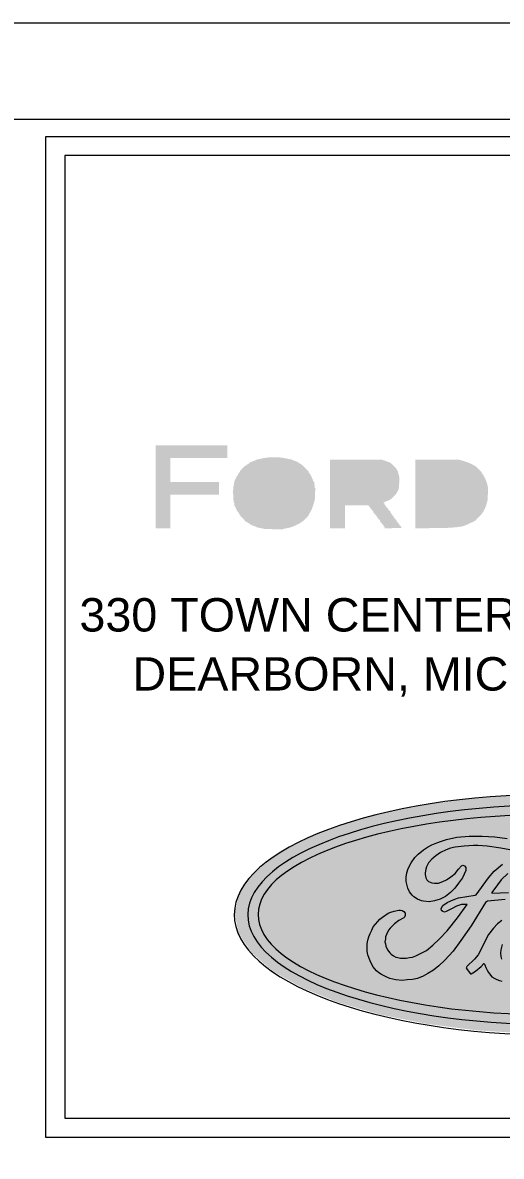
# Model space of a CAD drawing. Header units: metres. Extents: x 29 to 268, y -7 to 151.
# Drawn here: x 109.2 to 113.22, y 43.75 to 53.26 of the extents above; entities that cross this region are included whole.
import ezdxf

# ---------------------------------------------------------------- set-up
doc = ezdxf.new("R2010")
doc.units = ezdxf.units.M
doc.layers.add('pie de plano', color=7, linetype='Continuous')
doc.styles.add('PDF Helvetica', font='')
doc.styles.get('PDF Helvetica').set_extended_font_data('Helvetica')

msp = doc.modelspace()

# ---------------------------------------------------------------- hatches: boundary and pattern name
at = {"lineweight": 0, "transparency": 33554559}
for points in [[(110.4424, 49.6077), (110.9187, 49.6077), (110.9187, 49.7131), (110.3183, 49.7131), (110.3183, 49.0164), (110.4424, 49.0164), (110.4424, 49.3005), (110.85, 49.3005), (110.85, 49.406), (110.4424, 49.406)], [(111.3866, 49.6077), (111.3494, 49.6122), (111.2718, 49.6122), (111.2354, 49.6077), (111.1666, 49.5939), (111.1483, 49.5847), (111.1342, 49.5802), (111.1254, 49.5756), (111.1112, 49.571), (111.1024, 49.5618), (111.093, 49.5572), (111.0883, 49.5527), (111.0795, 49.5481), (111.0748, 49.5435), (111.0653, 49.5389), (111.0289, 49.5023), (111.0194, 49.4839), (111.0154, 49.4793), (111.0059, 49.461), (111.0012, 49.4564), (110.9783, 49.4105), (110.9735, 49.3831), (110.9695, 49.3602), (110.9648, 49.3097), (110.9695, 49.3051), (110.9695, 49.2547), (110.9735, 49.2547), (110.9735, 49.2318), (110.9783, 49.2318), (110.9783, 49.2043), (110.983, 49.2043), (110.983, 49.1951), (110.9877, 49.1951), (110.9877, 49.186), (110.9924, 49.186), (110.9924, 49.1768), (110.9965, 49.1768), (110.9965, 49.1677), (111.0012, 49.1677), (111.0012, 49.1585), (111.0059, 49.1585), (111.0107, 49.1539), (111.0107, 49.1447), (111.0154, 49.1447), (111.0194, 49.1401), (111.0194, 49.131), (111.0242, 49.131), (111.0289, 49.1264), (111.0289, 49.1173), (111.0336, 49.1173), (111.0653, 49.0852), (111.0653, 49.076), (111.0748, 49.076), (111.0795, 49.0714), (111.0883, 49.0668), (111.093, 49.0623), (111.1024, 49.0577), (111.1112, 49.0485), (111.1254, 49.0439), (111.1342, 49.0393), (111.1483, 49.0347), (111.1666, 49.0255), (111.2354, 49.0118), (111.3866, 49.0073), (111.3866, 49.0118), (111.4324, 49.021), (111.4507, 49.0255), (111.4642, 49.0301), (111.4736, 49.0347), (111.4871, 49.0393), (111.5236, 49.0577), (111.5283, 49.0623), (111.5377, 49.0668), (111.5424, 49.0714), (111.5512, 49.076), (111.5971, 49.1218), (111.6066, 49.1401), (111.6106, 49.1447), (111.6248, 49.1723), (111.6295, 49.186), (111.6336, 49.1951), (111.643, 49.2227), (111.6525, 49.2593), (111.6565, 49.3556), (111.6525, 49.3556), (111.6525, 49.3831), (111.6477, 49.3831), (111.6477, 49.406), (111.643, 49.406), (111.643, 49.4151), (111.6383, 49.4151), (111.6383, 49.4243), (111.6336, 49.4243), (111.6336, 49.4335), (111.6295, 49.4335), (111.6295, 49.4427), (111.6248, 49.4427), (111.6248, 49.4519), (111.6201, 49.4519), (111.6201, 49.461), (111.6153, 49.461), (111.6153, 49.4701), (111.6106, 49.4747), (111.6066, 49.4747), (111.6066, 49.4839), (111.6018, 49.4839), (111.6018, 49.4931), (111.5465, 49.5481), (111.5377, 49.5527), (111.533, 49.5572), (111.5236, 49.5618), (111.5195, 49.5664), (111.4918, 49.5802), (111.4783, 49.5847), (111.4689, 49.5893), (111.4554, 49.5939)], [(112.2389, 49.5847), (112.2112, 49.5939), (111.7807, 49.5939), (111.7807, 49.0164), (111.9042, 49.0164), (111.9042, 49.2089), (112.1012, 49.2089), (112.1154, 49.1951), (112.1154, 49.186), (112.1194, 49.186), (112.1289, 49.1768), (112.1289, 49.1677), (112.1336, 49.1677), (112.1424, 49.1585), (112.1424, 49.1493), (112.1471, 49.1493), (112.1518, 49.1447), (112.1518, 49.1355), (112.1566, 49.1355), (112.1701, 49.1218), (112.1701, 49.1127), (112.1748, 49.1127), (112.1795, 49.1081), (112.1795, 49.0989), (112.1836, 49.0989), (112.1977, 49.0852), (112.1977, 49.076), (112.2025, 49.076), (112.2025, 49.0668), (112.2065, 49.0668), (112.2207, 49.0531), (112.2207, 49.0439), (112.2254, 49.0439), (112.2295, 49.0393), (112.2295, 49.0301), (112.2342, 49.0301), (112.2389, 49.0255), (112.2389, 49.0164), (112.3806, 49.021), (112.3766, 49.021), (112.3766, 49.0301), (112.3671, 49.0393), (112.3624, 49.0393), (112.3624, 49.0485), (112.3536, 49.0577), (112.3489, 49.0577), (112.3489, 49.0668), (112.3442, 49.0714), (112.3395, 49.0714), (112.3395, 49.0806), (112.326, 49.0943), (112.3212, 49.0943), (112.3212, 49.1035), (112.3165, 49.1081), (112.3125, 49.1081), (112.3125, 49.1173), (112.3077, 49.1218), (112.303, 49.1218), (112.303, 49.131), (112.2983, 49.1355), (112.2936, 49.1355), (112.2936, 49.1447), (112.2895, 49.1493), (112.2848, 49.1493), (112.2848, 49.1585), (112.2706, 49.1723), (112.2666, 49.1723), (112.2666, 49.1814), (112.2524, 49.1951), (112.2483, 49.1951), (112.2483, 49.2043), (112.2436, 49.2043), (112.2436, 49.2135), (112.2389, 49.2135), (112.2389, 49.2227), (112.2342, 49.2273), (112.2254, 49.2318), (112.2389, 49.2364), (112.2436, 49.241), (112.2571, 49.2455), (112.2666, 49.2501), (112.2801, 49.2547), (112.2895, 49.2639), (112.2983, 49.2685), (112.3307, 49.3005), (112.3354, 49.3097), (112.3395, 49.3143), (112.3536, 49.3418), (112.3577, 49.3647), (112.3624, 49.4473), (112.3577, 49.4473), (112.3577, 49.4656), (112.3536, 49.4656), (112.3536, 49.4839), (112.3489, 49.4839), (112.3489, 49.4977), (112.3442, 49.4977), (112.3442, 49.5068), (112.3395, 49.5068), (112.3395, 49.516), (112.2936, 49.5618), (112.2753, 49.571), (112.2483, 49.5802)], [(112.8895, 49.5847), (112.853, 49.5939), (112.4953, 49.5939), (112.4953, 49.0164), (112.766, 49.021), (112.8348, 49.0255), (112.8665, 49.0301), (112.8942, 49.0347), (112.9077, 49.0393), (112.9171, 49.0439), (112.9306, 49.0485), (112.9954, 49.0806), (113.0501, 49.1355), (113.0548, 49.1447), (113.0636, 49.1539), (113.0777, 49.1814), (113.0825, 49.1951), (113.0865, 49.2043), (113.0912, 49.2181), (113.1007, 49.2547), (113.1049, 49.354), (113.1049, 49.3647), (113.1007, 49.3647), (113.1007, 49.3831), (113.096, 49.3831), (113.096, 49.4014), (113.0912, 49.4014), (113.0912, 49.4151), (113.0865, 49.4151), (113.0865, 49.4243), (113.0825, 49.4243), (113.0825, 49.4335), (113.0777, 49.4335), (113.0777, 49.4427), (113.073, 49.4427), (113.073, 49.4519), (113.0683, 49.4519), (113.0683, 49.461), (113.0636, 49.4656), (113.0595, 49.4656), (113.0595, 49.4747), (113.0548, 49.4793), (113.0501, 49.4793), (113.0501, 49.4885), (113.0042, 49.5343), (112.9954, 49.5389), (112.9907, 49.5435), (112.9448, 49.5664)], [(114.3195, 46.7568), (113.953, 46.7797), (113.3706, 46.7797), (113.2977, 46.7751), (113.0042, 46.7568), (112.9725, 46.7522), (112.8989, 46.7431), (112.8665, 46.7385), (112.7936, 46.7293), (112.7612, 46.7247), (112.6884, 46.7155), (112.656, 46.711), (112.5824, 46.7018), (112.193, 46.6239), (112.1653, 46.6147), (112.1471, 46.6102), (112.1336, 46.6056), (112.1154, 46.601), (112.1012, 46.5964), (112.083, 46.5918), (112.0695, 46.5872), (112.0506, 46.5826), (112.0371, 46.5781), (112.0189, 46.5735), (111.9912, 46.5643), (111.973, 46.5597), (111.9595, 46.5551), (111.9406, 46.5505), (111.9271, 46.5459), (111.9089, 46.5414), (111.8954, 46.5368), (111.8765, 46.5322), (111.863, 46.5276), (111.8448, 46.5231), (111.8266, 46.5139), (111.8124, 46.5093), (111.8036, 46.5047), (111.7894, 46.5001), (111.7807, 46.4955), (111.7665, 46.4909), (111.7577, 46.4864), (111.7436, 46.4818), (111.7253, 46.4726), (111.7118, 46.4681), (111.7024, 46.4635), (111.6889, 46.4589), (111.6794, 46.4543), (111.6659, 46.4497), (111.6565, 46.4451), (111.643, 46.4405), (111.6248, 46.4314), (111.6106, 46.4268), (111.6018, 46.4222), (111.5883, 46.4176), (111.5789, 46.4131), (111.5654, 46.4085), (111.5559, 46.4039), (111.5424, 46.3993), (111.5377, 46.3947), (111.5101, 46.3809), (111.5053, 46.3763), (111.4783, 46.3626), (111.4736, 46.3581), (111.4459, 46.3443), (111.4412, 46.3397), (111.4048, 46.3214), (111.4001, 46.3168), (111.3724, 46.3031), (111.3683, 46.2985), (111.3407, 46.2847), (111.3359, 46.2801), (111.2995, 46.2618), (111.2718, 46.2343), (111.2624, 46.2297), (111.2354, 46.2022), (111.2259, 46.1976), (111.203, 46.1747), (111.1936, 46.1701), (111.1666, 46.1426), (111.1571, 46.1381), (111.1342, 46.1151), (111.1254, 46.1105), (111.1207, 46.1013), (111.1159, 46.0968), (111.1112, 46.0876), (111.1065, 46.0831), (111.1024, 46.0739), (111.0977, 46.0693), (111.093, 46.0602), (111.0883, 46.0556), (111.0835, 46.0464), (111.0795, 46.0418), (111.0748, 46.0326), (111.0653, 46.0235), (111.0606, 46.0143), (111.0566, 46.0097), (111.0518, 46.0005), (111.0471, 45.9959), (111.0424, 45.9868), (111.0383, 45.9822), (111.0336, 45.9731), (111.0289, 45.9685), (111.0242, 45.9593), (111.0154, 45.9501), (111.0059, 45.9043), (111.0012, 45.886), (110.9924, 45.8401), (110.9877, 45.8217), (110.983, 45.7989), (110.9783, 45.7806), (110.983, 45.776), (110.983, 45.7576), (110.9877, 45.7576), (110.9877, 45.7347), (110.9924, 45.7347), (110.9924, 45.7164), (110.9965, 45.7164), (110.9965, 45.6935), (111.0012, 45.6935), (111.0012, 45.6751), (111.0059, 45.6751), (111.0059, 45.6522), (111.0107, 45.6522), (111.0107, 45.6339), (111.0154, 45.6339), (111.0154, 45.611), (111.0194, 45.611), (111.0289, 45.6018), (111.0289, 45.5926), (111.0336, 45.5926), (111.0383, 45.588), (111.0383, 45.5789), (111.0424, 45.5789), (111.0471, 45.5743), (111.0471, 45.5651), (111.0518, 45.5651), (111.0566, 45.5605), (111.0566, 45.5513), (111.0606, 45.5513), (111.0653, 45.5467), (111.0653, 45.5376), (111.07, 45.5376), (111.0795, 45.5285), (111.0795, 45.5193), (111.0835, 45.5193), (111.0883, 45.5147), (111.0883, 45.5056), (111.093, 45.5056), (111.0977, 45.501), (111.0977, 45.4918), (111.1024, 45.4918), (111.1065, 45.4872), (111.1065, 45.478), (111.1112, 45.478), (111.1159, 45.4735), (111.1159, 45.4643), (111.1207, 45.4643), (111.1254, 45.4597), (111.1254, 45.4505), (111.1342, 45.4505), (111.1571, 45.4276), (111.1666, 45.423), (111.1936, 45.3955), (111.203, 45.3909), (111.2259, 45.368), (111.2354, 45.3635), (111.2624, 45.336), (111.2718, 45.3314), (111.2995, 45.3039), (111.3359, 45.2855), (111.3407, 45.2809), (111.3683, 45.2672), (111.3724, 45.2626), (111.4001, 45.2489), (111.4048, 45.2443), (111.4412, 45.226), (111.4459, 45.2214), (111.4736, 45.2076), (111.4783, 45.203), (111.5053, 45.1893), (111.5101, 45.1847), (111.5377, 45.1709), (111.5424, 45.1664), (111.5559, 45.1618), (111.5654, 45.1572), (111.5789, 45.1526), (111.5883, 45.148), (111.6018, 45.1435), (111.6106, 45.1389), (111.6248, 45.1343), (111.643, 45.1251), (111.6565, 45.1205), (111.6659, 45.1159), (111.6794, 45.1114), (111.6889, 45.1068), (111.7024, 45.1022), (111.7118, 45.0976), (111.7253, 45.093), (111.7436, 45.0839), (111.7577, 45.0793), (111.7665, 45.0747), (111.7807, 45.0701), (111.7894, 45.0655), (111.8036, 45.061), (111.8124, 45.0564), (111.8266, 45.0518), (111.8448, 45.0426), (111.863, 45.038), (111.8765, 45.0335), (111.8954, 45.0289), (111.9089, 45.0243), (111.9271, 45.0197), (111.9406, 45.0151), (111.9595, 45.0105), (111.973, 45.0059), (111.9912, 45.0013), (112.0189, 44.9922), (112.0371, 44.9876), (112.0506, 44.983), (112.0695, 44.9785), (112.083, 44.9739), (112.1012, 44.9693), (112.1154, 44.9647), (112.1336, 44.9602), (112.1471, 44.9556), (112.1653, 44.951), (112.193, 44.9418), (112.5824, 44.8639), (112.656, 44.8547), (112.6884, 44.8501), (112.7612, 44.8409), (112.7936, 44.8364), (112.8665, 44.8272), (112.8989, 44.8226), (112.9725, 44.8135), (113.0042, 44.8089), (113.3706, 44.786), (113.4395, 44.7814), (113.8795, 44.7768), (113.8795, 44.7814), (114.3195, 44.8089), (114.393, 44.818), (114.4254, 44.8226), (114.4619, 44.8272), (114.4936, 44.8318), (114.5671, 44.8409), (114.5995, 44.8455), (114.636, 44.8501), (114.6684, 44.8547), (114.7048, 44.8593), (114.7365, 44.8639), (115.1266, 44.9418), (115.1448, 44.9464), (115.1583, 44.951), (115.1765, 44.9556), (115.1907, 44.9602), (115.2089, 44.9647), (115.2224, 44.9693), (115.2406, 44.9739), (115.2548, 44.9785), (115.273, 44.983), (115.3007, 44.9922), (115.3189, 44.9967), (115.3324, 45.0013), (115.3506, 45.0059), (115.3648, 45.0105), (115.383, 45.0151), (115.3965, 45.0197), (115.4154, 45.0243), (115.4289, 45.0289), (115.4471, 45.0335), (115.4883, 45.0472), (115.4978, 45.0518), (115.5113, 45.0564), (115.5207, 45.061), (115.5342, 45.0655), (115.5437, 45.0701), (115.5571, 45.0747), (115.5754, 45.0839), (115.5895, 45.0885), (115.5983, 45.093), (115.6125, 45.0976), (115.6213, 45.1022), (115.6354, 45.1068), (115.6442, 45.1114), (115.6577, 45.1159), (115.6766, 45.1251), (115.6901, 45.1297), (115.6995, 45.1343), (115.713, 45.1389), (115.7225, 45.1435), (115.736, 45.148), (115.7454, 45.1526), (115.7589, 45.1572), (115.8136, 45.1847), (115.8183, 45.1893), (115.846, 45.203), (115.8507, 45.2076), (115.8784, 45.2214), (115.8824, 45.226), (115.9195, 45.2443), (115.9236, 45.2489), (115.9513, 45.2626), (115.956, 45.2672), (115.9837, 45.2809), (115.9884, 45.2855), (116.0154, 45.2993), (116.0201, 45.3039), (116.0295, 45.3085), (116.0478, 45.3268), (116.0565, 45.3314), (116.0795, 45.3543), (116.0889, 45.3589), (116.1072, 45.3772), (116.1166, 45.3818), (116.1395, 45.4047), (116.1483, 45.4093), (116.1665, 45.4276), (116.176, 45.4322), (116.2037, 45.4597), (116.2077, 45.4689), (116.2124, 45.4735), (116.2172, 45.4826), (116.2219, 45.4872), (116.2266, 45.4964), (116.2307, 45.501), (116.2354, 45.5102), (116.2401, 45.5147), (116.2448, 45.5239), (116.2495, 45.5285), (116.2536, 45.5376), (116.2583, 45.5422), (116.263, 45.5513), (116.2678, 45.5559), (116.2725, 45.5651), (116.2765, 45.5697), (116.2813, 45.5789), (116.286, 45.5835), (116.2907, 45.5926), (116.2954, 45.5972), (116.3042, 45.6155), (116.3089, 45.6339), (116.3137, 45.6568), (116.3184, 45.6751), (116.3224, 45.698), (116.3272, 45.7164), (116.3319, 45.7393), (116.3366, 45.7576), (116.3407, 45.7989), (116.3366, 45.7989), (116.3366, 45.8217), (116.3319, 45.8217), (116.3319, 45.8401), (116.3272, 45.8401), (116.3272, 45.863), (116.3224, 45.863), (116.3224, 45.886), (116.3184, 45.886), (116.3184, 45.9043), (116.3137, 45.9043), (116.3137, 45.9272), (116.3089, 45.9272), (116.3089, 45.9455), (116.3042, 45.9455), (116.3042, 45.9547), (116.2995, 45.9547), (116.2995, 45.9639), (116.2954, 45.9685), (116.2907, 45.9685), (116.2907, 45.9776), (116.286, 45.9822), (116.2813, 45.9822), (116.2813, 45.9914), (116.2765, 45.9959), (116.2725, 45.9959), (116.2725, 46.0051), (116.2678, 46.0097), (116.263, 46.0097), (116.263, 46.0189), (116.2583, 46.0235), (116.2536, 46.0235), (116.2536, 46.0326), (116.2495, 46.0372), (116.2448, 46.0372), (116.2448, 46.0464), (116.2401, 46.051), (116.2354, 46.051), (116.2354, 46.0602), (116.2307, 46.0647), (116.2266, 46.0647), (116.2266, 46.0739), (116.2219, 46.0785), (116.2172, 46.0785), (116.2172, 46.0876), (116.2124, 46.0922), (116.2077, 46.0922), (116.2077, 46.1013), (116.176, 46.1335), (116.1665, 46.1381), (116.1483, 46.1564), (116.1395, 46.161), (116.1166, 46.1839), (116.1072, 46.1885), (116.0889, 46.2068), (116.0795, 46.2114), (116.0565, 46.2343), (116.0478, 46.2389), (116.0295, 46.2572), (116.0201, 46.2618), (116.0154, 46.2664), (115.9884, 46.2801), (115.9837, 46.2847), (115.956, 46.2985), (115.9513, 46.3031), (115.9236, 46.3168), (115.9195, 46.3214), (115.8824, 46.3397), (115.8784, 46.3443), (115.8507, 46.3581), (115.846, 46.3626), (115.8183, 46.3763), (115.8136, 46.3809), (115.7589, 46.4085), (115.7454, 46.4131), (115.736, 46.4176), (115.7225, 46.4222), (115.713, 46.4268), (115.6995, 46.4314), (115.6901, 46.436), (115.6766, 46.4405), (115.6577, 46.4497), (115.6442, 46.4543), (115.6354, 46.4589), (115.6213, 46.4635), (115.6125, 46.4681), (115.5983, 46.4726), (115.5895, 46.4772), (115.5754, 46.4818), (115.5571, 46.4909), (115.5437, 46.4955), (115.5342, 46.5001), (115.5207, 46.5047), (115.5113, 46.5093), (115.4978, 46.5139), (115.4883, 46.5185), (115.4471, 46.5322), (115.4289, 46.5368), (115.4154, 46.5414), (115.3965, 46.5459), (115.383, 46.5505), (115.3648, 46.5551), (115.3506, 46.5597), (115.3324, 46.5643), (115.3189, 46.5689), (115.3007, 46.5735), (115.273, 46.5826), (115.2548, 46.5872), (115.2406, 46.5918), (115.2224, 46.5964), (115.2089, 46.601), (115.1907, 46.6056), (115.1765, 46.6102), (115.1583, 46.6147), (115.1448, 46.6193), (115.1266, 46.6239), (114.7365, 46.7018), (114.7048, 46.7064), (114.6684, 46.711), (114.636, 46.7155), (114.5995, 46.7201), (114.5671, 46.7247), (114.4936, 46.7339), (114.4619, 46.7385), (114.4254, 46.7431), (114.393, 46.7476)]]:
    msp.add_hatch(color=256, dxfattribs=at).paths.add_polyline_path(points)

# ---------------------------------------------------------------- linework, layer by layer
at = {"lineweight": 0}
for points in [[(118.289, 43.9105), (109.3971, 43.9105), (109.3971, 52.3027), (118.289, 52.3027)], [(109.5577, 44.0709), (118.1283, 44.0709), (118.1283, 52.1423), (109.5577, 52.1423)]]:
    msp.add_lwpolyline(points, close=True, dxfattribs=at)
for points in [[(113.3619, 46.3076), (113.2107, 46.3352), (113.096, 46.3535), (113.0184, 46.3581), (112.9812, 46.3581), (112.9036, 46.3535), (112.8301, 46.3443), (112.7889, 46.3352), (112.7525, 46.3214), (112.7066, 46.2985), (112.6654, 46.2709), (112.633, 46.2435), (112.6053, 46.2114), (112.5871, 46.1793), (112.5824, 46.161), (112.5783, 46.1289), (112.5783, 46.1151), (112.5824, 46.0876), (112.5918, 46.0693), (112.6053, 46.0556), (112.633, 46.0464), (112.656, 46.0418), (112.6884, 46.0418), (112.7248, 46.0556), (112.7565, 46.0693), (112.7936, 46.0968), (112.8301, 46.1243), (112.8577, 46.161), (112.8807, 46.1885), (112.8942, 46.1931), (112.9077, 46.1885), (112.9171, 46.1747), (112.9171, 46.161), (112.9171, 46.1472), (112.8895, 46.0876), (112.8577, 46.0418), (112.8253, 46.0005), (112.7889, 45.9639), (112.7477, 45.9318), (112.7018, 45.9089), (112.656, 45.8951), (112.6101, 45.886), (112.5642, 45.8905), (112.546, 45.8951), (112.5136, 45.9089), (112.4818, 45.9272), (112.4683, 45.9409), (112.4454, 45.9685), (112.4312, 46.0005), (112.4225, 46.0326), (112.4177, 46.0556), (112.4177, 46.0922), (112.4225, 46.1289), (112.436, 46.1655), (112.4589, 46.2114), (112.4906, 46.2572), (112.5183, 46.2847), (112.5642, 46.3214), (112.5966, 46.3443), (112.633, 46.3626), (112.6742, 46.3809), (112.7153, 46.3947), (112.7565, 46.4085), (112.8436, 46.4268), (112.9448, 46.436), (113.0548, 46.436), (113.1601, 46.4314), (113.2654, 46.4176)], [(113.2471, 45.9043), (113.1007, 45.8905), (113.0912, 45.886), (113.0825, 45.8814), (112.963, 45.6843), (112.876, 45.5605), (112.8118, 45.4735), (112.743, 45.3955), (112.6924, 45.3497), (112.6465, 45.313), (112.6006, 45.2855), (112.5595, 45.2626), (112.5136, 45.2443), (112.4724, 45.2352), (112.4265, 45.2306), (112.3853, 45.226), (112.3307, 45.2306), (112.2801, 45.2443), (112.2571, 45.2535), (112.2112, 45.2763), (112.1883, 45.2901), (112.1701, 45.3085), (112.1383, 45.3451), (112.1154, 45.3909), (112.1059, 45.4185), (112.0965, 45.4414), (112.0925, 45.4735), (112.0925, 45.5056), (112.0925, 45.533), (112.0965, 45.5651), (112.1059, 45.5926), (112.1154, 45.6201), (112.1289, 45.6476), (112.1424, 45.6751), (112.1795, 45.7209), (112.1977, 45.7393), (112.2207, 45.7576), (112.2666, 45.7897), (112.2895, 45.7989), (112.3165, 45.808), (112.3577, 45.8172), (112.3718, 45.8172), (112.3853, 45.8126), (112.3995, 45.8035), (112.4083, 45.7897), (112.4083, 45.7714), (112.4036, 45.7576), (112.3995, 45.753), (112.3577, 45.7301), (112.3212, 45.7026), (112.2848, 45.6659), (112.2706, 45.6476), (112.2524, 45.611), (112.2436, 45.5926), (112.2436, 45.5743), (112.2389, 45.5513), (112.2436, 45.533), (112.2483, 45.5147), (112.2618, 45.4826), (112.2801, 45.4597), (112.2936, 45.4459), (112.3125, 45.4322), (112.3307, 45.423), (112.3489, 45.4185), (112.3718, 45.4139), (112.3948, 45.4139), (112.4177, 45.4139), (112.4454, 45.4185), (112.4724, 45.423), (112.5001, 45.4322), (112.5277, 45.4459), (112.5871, 45.478), (112.6425, 45.5239), (112.6971, 45.5743), (112.7612, 45.643), (112.8483, 45.753), (112.9306, 45.863), (112.9218, 45.863), (112.8807, 45.863), (112.8395, 45.8493), (112.8024, 45.8309), (112.7525, 45.8035), (112.7383, 45.7989), (112.7248, 45.8035), (112.7153, 45.8126), (112.7106, 45.8263), (112.7153, 45.8355), (112.7248, 45.8539), (112.7612, 45.8814), (112.7936, 45.8951), (112.8253, 45.9089), (112.8577, 45.9181), (112.9954, 45.9409), (113.0042, 45.9455), (113.1095, 46.0876), (113.1553, 46.1426), (113.2242, 46.2022)], [(113.2701, 46.1243), (113.2154, 46.0693), (113.183, 46.0281), (113.1371, 45.9639), (113.1371, 45.9593), (113.2748, 45.9639)], [(113.2195, 45.7301), (113.183, 45.7026), (113.1506, 45.6659), (113.1095, 45.611), (113.073, 45.5422), (113.0406, 45.478), (113.0224, 45.4414), (112.9907, 45.4047), (112.9266, 45.3451), (112.9218, 45.3314), (112.9306, 45.3176), (112.9583, 45.2809), (112.963, 45.2809), (112.9765, 45.2901), (112.9995, 45.3039), (113.0453, 45.3451), (113.0683, 45.368), (113.073, 45.368), (113.0777, 45.3589), (113.0865, 45.336), (113.096, 45.313), (113.1095, 45.2947), (113.1371, 45.258), (113.1601, 45.2443), (113.1783, 45.2352), (113.2012, 45.226), (113.2195, 45.2214)], [(113.2195, 45.4047), (113.2154, 45.4276), (113.2107, 45.4551), (113.2154, 45.4826), (113.2242, 45.5285)]]:
    msp.add_lwpolyline(points, dxfattribs=at)
for centre, major_axis, ratio, start_param, end_param in [((113.6608, 45.7778), (2.5699, 0.0026), 0.357959, 6.278436, 12.561621), ((113.659, 45.7784), (-2.6817, 0.0006), 0.375837, 3.139807, 9.422992), ((113.6583, 45.7782), (-2.4812, 0.0001), 0.338436, 3.139057, 9.422242)]:
    msp.add_ellipse(centre, major_axis=major_axis, ratio=ratio, start_param=start_param, end_param=end_param, dxfattribs=at)
at = {"layer": 'pie de plano', "lineweight": 0}
msp.add_lwpolyline([(119.2425, 53.256), (119.2425, -6.7449), (29.2385, -6.7449), (29.2385, 53.256)], close=True, dxfattribs=at)
msp.add_lwpolyline([(118.7654, 52.4448), (30.3385, 52.4448), (30.3385, -6.0804), (118.7654, -6.0804)], dxfattribs=at)

# ---------------------------------------------------------------- texts
at = {"lineweight": 0, "char_height": 0.28, "attachment_point": 4, "style": 'PDF Helvetica'}
for s, insert in [('330 TOWN CENTER DRIVE, SUITE 1100', (109.6793, 48.2659)), ('DEARBORN, MICHIGAN 48126-2738', (110.1239, 47.7709))]:
    msp.add_mtext(s, dxfattribs=dict(at, insert=insert))

doc.saveas('drawing.dxf')
